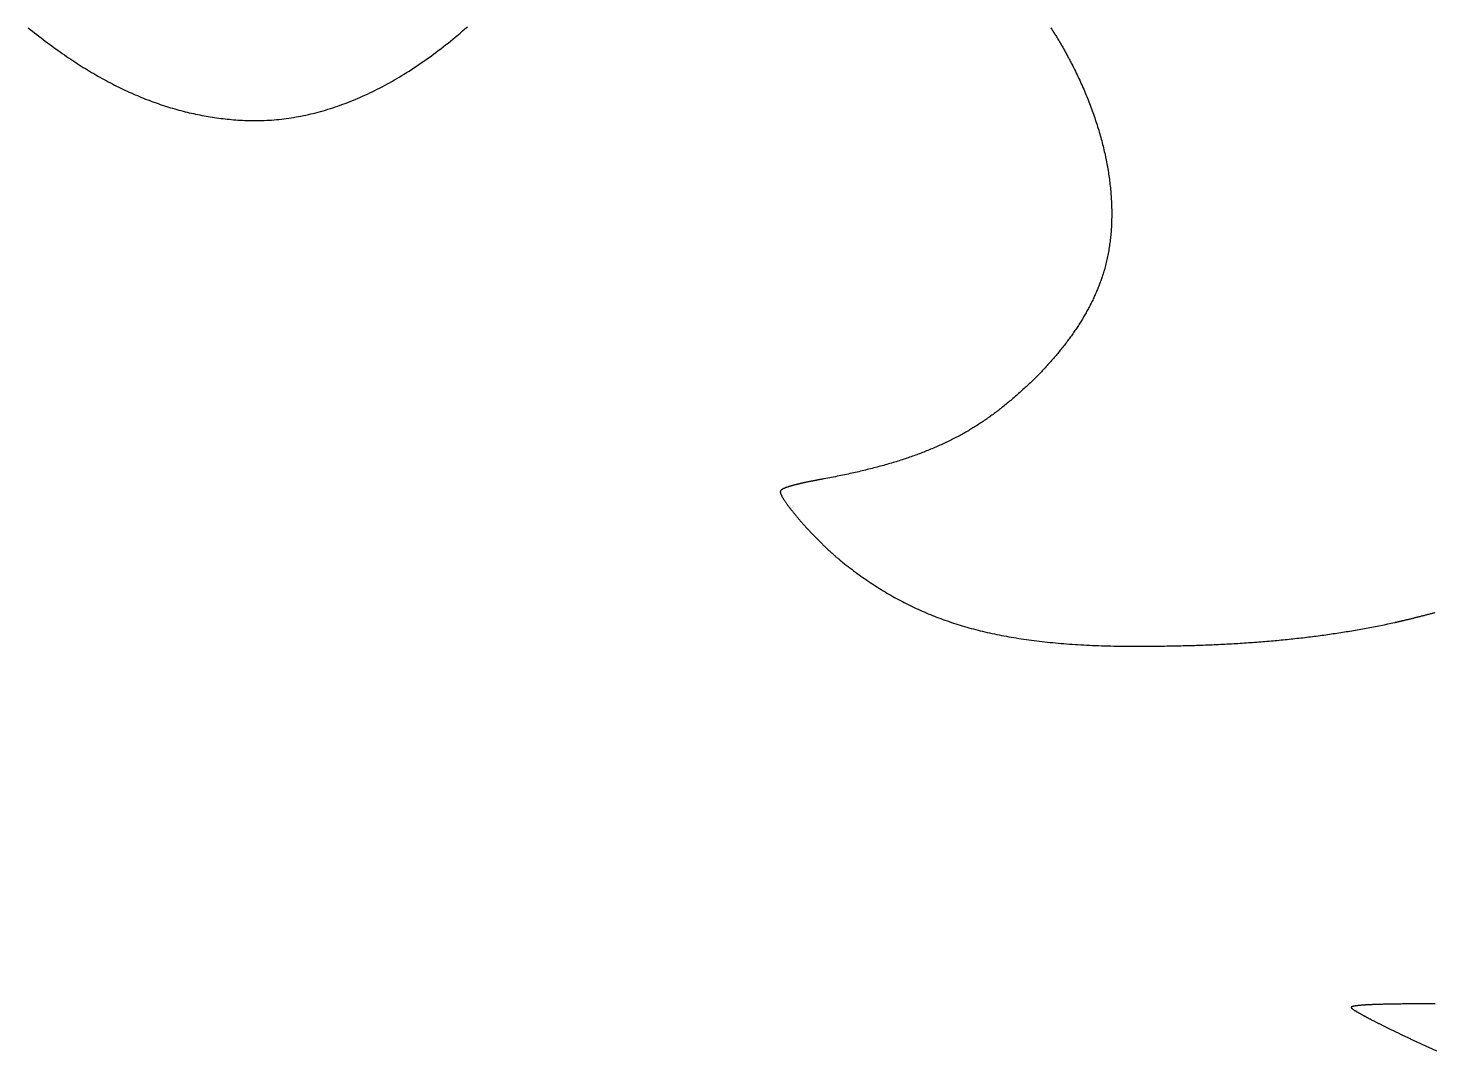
# Model space of a CAD drawing. Extents: x 0 to 527, y 0 to 420.
# Drawn here: x 60.17 to 71.13, y 76.49 to 84.45 of the extents above; entities that cross this region are included whole.
import ezdxf

# ---------------------------------------------------------------- set-up
doc = ezdxf.new("R2010")
doc.units = 0
doc.layers.get('0').update_dxf_attribs({"linetype": 'CONTINUOUS'})
doc.layers.add('LAYER_1', color=7, linetype='CONTINUOUS')

# ---------------------------------------------------------------- blocks, each defined once
blk = doc.blocks.new('LOGO')
at = {"layer": 'LAYER_1', "color": 5}
for points in [[(40.998, 105.544, 0), (41.201, 105.532, 0), (41.4043, 105.522, 0), (41.6077, 105.515, 0), (41.8112, 105.509, 0), (42.0148, 105.506, 0), (42.2186, 105.505, 0), (42.4226, 105.506, 0), (42.6267, 105.509, 0), (42.8309, 105.515, 0), (43.0352, 105.522, 0), (43.2396, 105.532, 0), (43.4442, 105.543, 0), (43.6489, 105.557, 0), (43.8537, 105.573, 0), (44.0585, 105.591, 0), (44.2635, 105.612, 0), (44.4686, 105.634, 0), (44.6738, 105.659, 0), (44.8791, 105.685, 0), (45.0845, 105.714, 0), (45.2899, 105.745, 0), (45.4955, 105.778, 0), (45.7011, 105.813, 0), (45.9068, 105.85, 0), (46.1126, 105.889, 0), (46.3184, 105.931, 0), (46.5243, 105.974, 0), (46.7303, 106.02, 0), (46.9363, 106.067, 0), (47.1424, 106.117, 0), (47.3485, 106.169, 0), (47.5546, 106.223, 0), (47.7608, 106.279, 0), (47.9671, 106.337, 0), (48.1734, 106.397, 0), (48.3797, 106.46, 0), (48.586, 106.524, 0), (48.7924, 106.59, 0), (48.9988, 106.659, 0), (49.2052, 106.73, 0), (49.4117, 106.802, 0), (49.6181, 106.877, 0), (49.8245, 106.954, 0), (50.031, 107.033, 0), (50.2374, 107.114, 0), (50.4439, 107.197, 0), (50.6503, 107.282, 0), (50.8567, 107.369, 0), (51.0632, 107.458, 0), (51.2696, 107.549, 0), (51.4759, 107.643, 0), (51.6823, 107.738, 0), (51.8886, 107.835, 0), (52.0949, 107.935, 0), (52.3012, 108.036, 0), (52.5074, 108.14, 0), (52.7136, 108.245, 0), (52.9197, 108.353, 0), (53.1258, 108.463, 0), (53.3318, 108.574, 0), (53.5378, 108.688, 0), (53.7437, 108.804, 0), (53.9496, 108.921, 0), (54.1553, 109.041, 0), (54.3611, 109.163, 0), (54.5667, 109.287, 0), (54.7723, 109.413, 0), (54.9777, 109.54, 0), (55.1831, 109.67, 0), (55.3885, 109.802, 0), (55.5937, 109.936, 0), (55.7988, 110.072, 0), (56.0038, 110.21, 0), (56.2087, 110.35, 0), (56.4136, 110.492, 0), (56.6183, 110.636, 0), (56.8229, 110.782, 0), (57.0273, 110.93, 0), (57.2317, 111.08, 0), (57.4359, 111.231, 0), (57.64, 111.385, 0), (57.844, 111.541, 0), (58.0478, 111.699, 0), (58.2515, 111.859, 0), (58.4551, 112.021, 0), (58.6585, 112.185, 0), (58.8618, 112.35, 0), (59.0649, 112.518, 0), (59.2679, 112.688, 0), (59.4707, 112.86, 0), (59.6733, 113.033, 0), (59.8758, 113.209, 0), (60.0781, 113.387, 0)], [(109.058, 113.293, 0), (109.104, 113.221, 0), (109.151, 113.149, 0), (109.197, 113.077, 0), (109.243, 113.005, 0), (109.289, 112.932, 0), (109.335, 112.86, 0), (109.381, 112.787, 0), (109.426, 112.714, 0), (109.471, 112.641, 0), (109.516, 112.567, 0), (109.561, 112.494, 0), (109.606, 112.42, 0), (109.651, 112.346, 0), (109.695, 112.272, 0), (109.74, 112.197, 0), (109.784, 112.123, 0), (109.828, 112.048, 0), (109.872, 111.973, 0), (109.916, 111.897, 0), (109.96, 111.822, 0), (110.003, 111.746, 0), (110.047, 111.67, 0), (110.09, 111.593, 0), (110.133, 111.517, 0), (110.176, 111.44, 0), (110.219, 111.363, 0), (110.262, 111.286, 0), (110.305, 111.208, 0), (110.348, 111.13, 0), (110.391, 111.052, 0), (110.433, 110.973, 0), (110.476, 110.894, 0), (110.518, 110.815, 0), (110.56, 110.736, 0), (110.603, 110.656, 0), (110.645, 110.576, 0), (110.687, 110.496, 0), (110.729, 110.415, 0), (110.771, 110.334, 0), (110.813, 110.253, 0)], [(23.2134, 113.305, 0), (23.3941, 113.159, 0), (23.5745, 113.014, 0), (23.7546, 112.871, 0), (23.9345, 112.73, 0), (24.1142, 112.589, 0), (24.2936, 112.451, 0), (24.4728, 112.314, 0), (24.6518, 112.178, 0), (24.8305, 112.043, 0), (25.0091, 111.911, 0), (25.1874, 111.779, 0), (25.3655, 111.649, 0), (25.5434, 111.521, 0), (25.7212, 111.393, 0), (25.8987, 111.268, 0), (26.0761, 111.144, 0), (26.2532, 111.021, 0), (26.4302, 110.899, 0), (26.6071, 110.779, 0), (26.7837, 110.661, 0), (26.9603, 110.544, 0), (27.1366, 110.428, 0), (27.3128, 110.314, 0), (27.4889, 110.201, 0), (27.6648, 110.089, 0), (27.8406, 109.979, 0), (28.0162, 109.871, 0), (28.1917, 109.764, 0), (28.3671, 109.658, 0), (28.5424, 109.553, 0), (28.7176, 109.45, 0), (28.8927, 109.349, 0), (29.0676, 109.248, 0), (29.2425, 109.149, 0), (29.4173, 109.052, 0), (29.592, 108.956, 0), (29.7666, 108.861, 0), (29.9411, 108.768, 0), (30.1156, 108.676, 0), (30.29, 108.585, 0), (30.4643, 108.496, 0), (30.6386, 108.408, 0), (30.8128, 108.321, 0), (30.987, 108.236, 0), (31.1611, 108.152, 0), (31.3352, 108.07, 0), (31.5093, 107.989, 0), (31.6834, 107.909, 0), (31.8574, 107.831, 0), (32.0314, 107.754, 0), (32.2054, 107.678, 0), (32.3793, 107.604, 0), (32.5533, 107.53, 0), (32.7273, 107.459, 0), (32.9013, 107.388, 0), (33.0753, 107.319, 0), (33.2493, 107.252, 0), (33.4234, 107.185, 0), (33.5974, 107.12, 0), (33.7715, 107.056, 0), (33.9457, 106.994, 0), (34.1199, 106.933, 0), (34.2941, 106.873, 0), (34.4684, 106.814, 0), (34.6427, 106.757, 0), (34.8171, 106.701, 0), (34.9915, 106.647, 0), (35.1661, 106.593, 0), (35.3407, 106.541, 0), (35.5154, 106.491, 0), (35.6902, 106.441, 0), (35.865, 106.393, 0), (36.04, 106.346, 0), (36.2151, 106.3, 0), (36.3902, 106.256, 0), (36.5655, 106.213, 0), (36.7409, 106.171, 0), (36.9164, 106.131, 0), (37.0921, 106.092, 0), (37.2678, 106.054, 0), (37.4438, 106.017, 0), (37.6198, 105.981, 0), (37.796, 105.947, 0), (37.9723, 105.914, 0), (38.1488, 105.883, 0), (38.3255, 105.852, 0), (38.5023, 105.823, 0), (38.6793, 105.795, 0), (38.8565, 105.768, 0), (39.0338, 105.743, 0), (39.2114, 105.719, 0), (39.3891, 105.696, 0), (39.567, 105.674, 0), (39.7451, 105.653, 0), (39.9235, 105.634, 0), (40.102, 105.616, 0), (40.2807, 105.599, 0), (40.4597, 105.583, 0), (40.6389, 105.569, 0), (40.8183, 105.556, 0), (40.998, 105.544, 0)], [(110.813, 110.253, 0), (110.89, 110.103, 0), (110.966, 109.953, 0), (111.041, 109.802, 0), (111.115, 109.652, 0), (111.188, 109.501, 0), (111.261, 109.351, 0), (111.332, 109.2, 0), (111.403, 109.05, 0), (111.473, 108.899, 0), (111.542, 108.748, 0), (111.61, 108.598, 0), (111.677, 108.447, 0), (111.744, 108.297, 0), (111.809, 108.146, 0), (111.874, 107.995, 0), (111.937, 107.845, 0), (112, 107.694, 0), (112.062, 107.544, 0), (112.123, 107.393, 0), (112.183, 107.243, 0), (112.242, 107.092, 0), (112.301, 106.942, 0), (112.358, 106.792, 0), (112.415, 106.641, 0), (112.471, 106.491, 0), (112.526, 106.341, 0), (112.58, 106.191, 0), (112.633, 106.041, 0), (112.685, 105.891, 0), (112.736, 105.741, 0), (112.786, 105.591, 0), (112.836, 105.442, 0), (112.884, 105.292, 0), (112.932, 105.143, 0), (112.979, 104.993, 0), (113.025, 104.844, 0), (113.07, 104.695, 0), (113.114, 104.546, 0), (113.157, 104.397, 0), (113.2, 104.249, 0), (113.241, 104.1, 0), (113.281, 103.952, 0), (113.321, 103.803, 0), (113.36, 103.655, 0), (113.398, 103.507, 0), (113.435, 103.36, 0), (113.471, 103.212, 0), (113.506, 103.065, 0), (113.54, 102.917, 0), (113.573, 102.77, 0), (113.606, 102.623, 0), (113.637, 102.477, 0), (113.668, 102.33, 0), (113.697, 102.184, 0), (113.726, 102.038, 0), (113.754, 101.892, 0), (113.781, 101.746, 0), (113.807, 101.601, 0), (113.832, 101.456, 0), (113.856, 101.311, 0), (113.879, 101.166, 0), (113.902, 101.022, 0), (113.923, 100.878, 0), (113.944, 100.734, 0), (113.963, 100.59, 0), (113.982, 100.447, 0), (114, 100.304, 0), (114.017, 100.161, 0), (114.033, 100.018, 0), (114.048, 99.8758, 0), (114.062, 99.7338, 0), (114.075, 99.5921, 0), (114.087, 99.4507, 0), (114.099, 99.3097, 0), (114.109, 99.1689, 0), (114.119, 99.0284, 0), (114.127, 98.8883, 0), (114.135, 98.7485, 0), (114.141, 98.609, 0), (114.147, 98.4699, 0), (114.152, 98.3311, 0), (114.156, 98.1926, 0), (114.159, 98.0545, 0), (114.161, 97.9168, 0), (114.162, 97.7794, 0), (114.163, 97.6424, 0), (114.162, 97.5057, 0), (114.16, 97.3695, 0), (114.158, 97.2336, 0), (114.154, 97.0981, 0), (114.15, 96.963, 0), (114.144, 96.8283, 0), (114.138, 96.694, 0), (114.131, 96.5601, 0), (114.123, 96.4266, 0), (114.113, 96.2935, 0), (114.103, 96.1609, 0), (114.092, 96.0286, 0), (114.08, 95.8968, 0), (114.068, 95.7655, 0), (114.054, 95.6346, 0), (114.039, 95.5041, 0), (114.023, 95.3741, 0), (114.007, 95.2446, 0), (113.989, 95.1155, 0), (113.97, 94.9869, 0), (113.951, 94.8587, 0), (113.93, 94.731, 0), (113.909, 94.6038, 0), (113.887, 94.4771, 0), (113.863, 94.3509, 0), (113.839, 94.2252, 0), (113.814, 94.1, 0), (113.788, 93.9753, 0), (113.761, 93.8511, 0), (113.733, 93.7274, 0), (113.704, 93.6043, 0), (113.674, 93.4817, 0), (113.643, 93.3596, 0), (113.611, 93.238, 0), (113.578, 93.117, 0), (113.545, 92.9966, 0), (113.51, 92.8767, 0), (113.474, 92.7573, 0), (113.438, 92.6385, 0), (113.4, 92.5203, 0), (113.362, 92.4026, 0)], [(113.362, 92.4026, 0), (113.332, 92.3138, 0), (113.301, 92.225, 0), (113.27, 92.1361, 0), (113.238, 92.0472, 0), (113.206, 91.9584, 0), (113.173, 91.8695, 0), (113.14, 91.7806, 0), (113.106, 91.6918, 0), (113.071, 91.6029, 0), (113.036, 91.514, 0), (113, 91.4251, 0), (112.963, 91.3363, 0), (112.926, 91.2474, 0), (112.888, 91.1585, 0), (112.85, 91.0697, 0), (112.811, 90.9808, 0), (112.771, 90.892, 0), (112.731, 90.8032, 0), (112.691, 90.7144, 0), (112.649, 90.6256, 0), (112.607, 90.5368, 0), (112.565, 90.448, 0), (112.522, 90.3593, 0), (112.478, 90.2705, 0), (112.434, 90.1818, 0), (112.389, 90.0931, 0), (112.343, 90.0045, 0), (112.297, 89.9158, 0), (112.251, 89.8272, 0), (112.204, 89.7386, 0), (112.156, 89.65, 0), (112.107, 89.5615, 0), (112.058, 89.473, 0), (112.009, 89.3845, 0), (111.959, 89.2961, 0), (111.908, 89.2076, 0), (111.857, 89.1193, 0), (111.805, 89.0309, 0), (111.753, 88.9426, 0), (111.699, 88.8543, 0), (111.646, 88.7661, 0), (111.592, 88.6779, 0), (111.537, 88.5898, 0), (111.482, 88.5017, 0), (111.426, 88.4136, 0), (111.369, 88.3256, 0), (111.312, 88.2377, 0), (111.255, 88.1498, 0), (111.197, 88.0619, 0), (111.138, 87.9741, 0), (111.079, 87.8863, 0), (111.019, 87.7986, 0), (110.959, 87.711, 0), (110.898, 87.6234, 0), (110.836, 87.5358, 0), (110.774, 87.4484, 0), (110.711, 87.361, 0), (110.648, 87.2736, 0), (110.584, 87.1863, 0), (110.52, 87.0991, 0), (110.455, 87.0119, 0), (110.39, 86.9248, 0), (110.324, 86.8378, 0), (110.257, 86.7508, 0), (110.19, 86.6639, 0), (110.123, 86.5771, 0), (110.055, 86.4904, 0), (109.986, 86.4037, 0), (109.917, 86.3171, 0), (109.847, 86.2306, 0), (109.777, 86.1441, 0), (109.706, 86.0578, 0), (109.634, 85.9715, 0), (109.562, 85.8853, 0), (109.49, 85.7992, 0), (109.417, 85.7131, 0), (109.343, 85.6272, 0), (109.269, 85.5413, 0), (109.194, 85.4556, 0), (109.119, 85.3699, 0), (109.044, 85.2843, 0), (108.967, 85.1988, 0), (108.89, 85.1134, 0), (108.813, 85.028, 0), (108.735, 84.9428, 0), (108.657, 84.8577, 0), (108.578, 84.7727, 0), (108.499, 84.6877, 0), (108.419, 84.6029, 0), (108.338, 84.5182, 0), (108.257, 84.4336, 0), (108.176, 84.3491, 0), (108.094, 84.2647, 0), (108.011, 84.1803, 0), (107.928, 84.0962, 0), (107.844, 84.0121, 0), (107.76, 83.9281, 0), (107.676, 83.8442, 0), (107.59, 83.7605, 0), (107.505, 83.6768, 0), (107.419, 83.5933, 0), (107.332, 83.5099, 0), (107.245, 83.4266, 0), (107.157, 83.3435, 0), (107.069, 83.2604, 0), (106.98, 83.1775, 0), (106.891, 83.0947, 0), (106.801, 83.012, 0), (106.711, 82.9295, 0), (106.62, 82.847, 0), (106.529, 82.7648, 0), (106.437, 82.6826, 0), (106.345, 82.6006, 0), (106.252, 82.5187, 0), (106.159, 82.4369, 0), (106.065, 82.3553, 0), (105.971, 82.2738, 0), (105.876, 82.1924, 0), (105.781, 82.1112, 0), (105.685, 82.0301, 0), (105.589, 81.9491, 0), (105.492, 81.8684, 0), (105.395, 81.7877, 0), (105.297, 81.7072, 0), (105.199, 81.6268, 0), (105.1, 81.5466, 0), (105.001, 81.4665, 0)], [(105.001, 81.4665, 0), (104.913, 81.3962, 0), (104.825, 81.3264, 0), (104.736, 81.257, 0), (104.648, 81.188, 0), (104.559, 81.1194, 0), (104.47, 81.0513, 0), (104.38, 80.9837, 0), (104.29, 80.9164, 0), (104.2, 80.8496, 0), (104.11, 80.7832, 0), (104.019, 80.7173, 0), (103.928, 80.6518, 0), (103.836, 80.5867, 0), (103.745, 80.522, 0), (103.653, 80.4577, 0), (103.56, 80.3938, 0), (103.467, 80.3304, 0), (103.374, 80.2674, 0), (103.281, 80.2048, 0), (103.187, 80.1426, 0), (103.092, 80.0808, 0), (102.998, 80.0194, 0), (102.903, 79.9584, 0), (102.808, 79.8978, 0), (102.712, 79.8376, 0), (102.616, 79.7778, 0), (102.519, 79.7184, 0), (102.422, 79.6594, 0), (102.325, 79.6008, 0), (102.227, 79.5426, 0), (102.129, 79.4847, 0), (102.03, 79.4273, 0), (101.931, 79.3702, 0), (101.832, 79.3135, 0), (101.732, 79.2572, 0), (101.631, 79.2013, 0), (101.531, 79.1457, 0), (101.429, 79.0905, 0), (101.328, 79.0357, 0), (101.225, 78.9813, 0), (101.123, 78.9272, 0), (101.02, 78.8735, 0), (100.916, 78.8202, 0), (100.812, 78.7672, 0), (100.708, 78.7146, 0), (100.602, 78.6623, 0), (100.497, 78.6104, 0), (100.391, 78.5589, 0), (100.284, 78.5077, 0), (100.177, 78.4568, 0), (100.07, 78.4064, 0), (99.9617, 78.3562, 0), (99.8531, 78.3064, 0), (99.7439, 78.2569, 0), (99.6342, 78.2078, 0), (99.524, 78.159, 0), (99.4133, 78.1106, 0), (99.302, 78.0625, 0), (99.1901, 78.0147, 0), (99.0777, 77.9673, 0), (98.9647, 77.9202, 0), (98.8512, 77.8734, 0), (98.737, 77.8269, 0), (98.6223, 77.7808, 0), (98.507, 77.735, 0), (98.3912, 77.6895, 0), (98.2747, 77.6443, 0), (98.1576, 77.5995, 0), (98.04, 77.5549, 0), (97.9217, 77.5107, 0), (97.8028, 77.4668, 0), (97.6833, 77.4232, 0), (97.5632, 77.3798, 0), (97.4424, 77.3368, 0), (97.321, 77.2941, 0), (97.199, 77.2517, 0), (97.0763, 77.2096, 0), (96.953, 77.1678, 0), (96.8291, 77.1263, 0), (96.7044, 77.0851, 0), (96.5791, 77.0442, 0), (96.4532, 77.0036, 0), (96.3266, 76.9632, 0), (96.1993, 76.9231, 0), (96.0713, 76.8834, 0), (95.9426, 76.8439, 0), (95.8133, 76.8046, 0), (95.6832, 76.7657, 0), (95.5525, 76.727, 0), (95.421, 76.6886, 0), (95.2888, 76.6505, 0), (95.156, 76.6127, 0), (95.0224, 76.5751, 0), (94.888, 76.5378, 0), (94.753, 76.5007, 0), (94.6172, 76.4639, 0), (94.4806, 76.4274, 0), (94.3434, 76.3911, 0), (94.2053, 76.3551, 0), (94.0666, 76.3193, 0), (93.927, 76.2838, 0), (93.7867, 76.2486, 0), (93.6456, 76.2136, 0), (93.5038, 76.1788, 0), (93.3612, 76.1443, 0), (93.2178, 76.11, 0), (93.0736, 76.076, 0), (92.9286, 76.0422, 0), (92.7828, 76.0086, 0), (92.6362, 75.9753, 0), (92.4888, 75.9422, 0), (92.3406, 75.9093, 0), (92.1915, 75.8767, 0), (92.0417, 75.8443, 0), (91.891, 75.8121, 0), (91.7395, 75.7802, 0), (91.5871, 75.7484, 0), (91.4339, 75.7169, 0), (91.2799, 75.6856, 0), (91.125, 75.6545, 0), (90.9692, 75.6237, 0), (90.8126, 75.593, 0), (90.6551, 75.5626, 0), (90.4968, 75.5323, 0), (90.3376, 75.5023, 0), (90.1774, 75.4725, 0), (90.0164, 75.4429, 0)], [(90.0164, 75.4429, 0), (89.9576, 75.4321, 0), (89.8992, 75.4213, 0), (89.8413, 75.4106, 0), (89.784, 75.4, 0), (89.7272, 75.3894, 0), (89.6709, 75.3789, 0), (89.6151, 75.3684, 0), (89.5598, 75.358, 0), (89.505, 75.3476, 0), (89.4507, 75.3372, 0), (89.397, 75.327, 0), (89.3437, 75.3167, 0), (89.291, 75.3065, 0), (89.2387, 75.2964, 0), (89.187, 75.2863, 0), (89.1358, 75.2762, 0), (89.0851, 75.2662, 0), (89.0348, 75.2563, 0), (88.9851, 75.2464, 0), (88.9359, 75.2365, 0), (88.8872, 75.2267, 0), (88.8389, 75.2169, 0), (88.7912, 75.2072, 0), (88.744, 75.1975, 0), (88.6972, 75.1879, 0), (88.651, 75.1783, 0), (88.6052, 75.1688, 0), (88.56, 75.1593, 0), (88.5152, 75.1498, 0), (88.4709, 75.1404, 0), (88.4271, 75.131, 0), (88.3838, 75.1217, 0), (88.341, 75.1124, 0), (88.2986, 75.1032, 0), (88.2568, 75.094, 0), (88.2154, 75.0848, 0), (88.1745, 75.0757, 0), (88.1341, 75.0666, 0), (88.0942, 75.0576, 0), (88.0548, 75.0486, 0), (88.0158, 75.0396, 0), (87.9773, 75.0307, 0), (87.9393, 75.0218, 0), (87.9018, 75.013, 0), (87.8647, 75.0042, 0), (87.8282, 74.9954, 0), (87.792, 74.9867, 0), (87.7564, 74.978, 0), (87.7212, 74.9693, 0), (87.6865, 74.9607, 0), (87.6523, 74.9522, 0), (87.6186, 74.9436, 0), (87.5853, 74.9351, 0), (87.5524, 74.9266, 0), (87.5201, 74.9182, 0), (87.4882, 74.9098, 0), (87.4567, 74.9014, 0), (87.4258, 74.8931, 0), (87.3953, 74.8848, 0), (87.3652, 74.8766, 0), (87.3356, 74.8683, 0), (87.3065, 74.8601, 0), (87.2778, 74.852, 0), (87.2496, 74.8439, 0), (87.2218, 74.8358, 0), (87.1945, 74.8277, 0), (87.1676, 74.8197, 0), (87.1412, 74.8117, 0), (87.1153, 74.8037, 0), (87.0898, 74.7958, 0), (87.0647, 74.7878, 0), (87.0401, 74.78, 0), (87.0159, 74.7721, 0), (86.9922, 74.7643, 0), (86.9689, 74.7565, 0), (86.9461, 74.7488, 0), (86.9237, 74.741, 0), (86.9018, 74.7333, 0), (86.8803, 74.7257, 0), (86.8592, 74.718, 0), (86.8386, 74.7104, 0), (86.8184, 74.7028, 0), (86.7987, 74.6952, 0), (86.7794, 74.6877, 0), (86.7605, 74.6802, 0), (86.742, 74.6727, 0), (86.724, 74.6653, 0), (86.7065, 74.6578, 0), (86.6893, 74.6504, 0), (86.6726, 74.643, 0), (86.6563, 74.6357, 0), (86.6405, 74.6283, 0), (86.625, 74.621, 0), (86.61, 74.6137, 0), (86.5954, 74.6065, 0), (86.5813, 74.5992, 0), (86.5676, 74.592, 0), (86.5542, 74.5848, 0), (86.5414, 74.5777, 0), (86.5289, 74.5705, 0), (86.5168, 74.5634, 0), (86.5052, 74.5563, 0), (86.494, 74.5492, 0), (86.4832, 74.5421, 0), (86.4728, 74.5351, 0), (86.4629, 74.528, 0), (86.4533, 74.521, 0), (86.4442, 74.514, 0), (86.4354, 74.5071, 0), (86.4271, 74.5001, 0), (86.4192, 74.4932, 0), (86.4117, 74.4863, 0), (86.4046, 74.4794, 0), (86.3979, 74.4725, 0), (86.3917, 74.4656, 0), (86.3858, 74.4588, 0), (86.3803, 74.452, 0), (86.3752, 74.4451, 0), (86.3706, 74.4384, 0), (86.3663, 74.4316, 0), (86.3624, 74.4248, 0), (86.359, 74.4181, 0), (86.3559, 74.4113, 0), (86.3532, 74.4046, 0), (86.3509, 74.3979, 0), (86.349, 74.3912, 0), (86.3476, 74.3845, 0)], [(86.3476, 74.3845, 0), (86.3455, 74.3702, 0), (86.3446, 74.3549, 0), (86.3448, 74.3385, 0), (86.3462, 74.321, 0), (86.3488, 74.3025, 0), (86.3524, 74.2829, 0), (86.3572, 74.2624, 0), (86.363, 74.2409, 0), (86.37, 74.2183, 0), (86.378, 74.1949, 0), (86.3871, 74.1704, 0), (86.3973, 74.145, 0), (86.4084, 74.1187, 0), (86.4206, 74.0915, 0), (86.4339, 74.0634, 0), (86.4481, 74.0344, 0), (86.4633, 74.0045, 0), (86.4795, 73.9738, 0), (86.4966, 73.9422, 0), (86.5147, 73.9098, 0), (86.5338, 73.8766, 0), (86.5538, 73.8426, 0), (86.5747, 73.8078, 0), (86.5965, 73.7722, 0), (86.6192, 73.7359, 0), (86.6428, 73.6988, 0), (86.6672, 73.661, 0), (86.6925, 73.6225, 0), (86.7187, 73.5832, 0), (86.7456, 73.5433, 0), (86.7734, 73.5027, 0), (86.8021, 73.4615, 0), (86.8315, 73.4195, 0), (86.8617, 73.377, 0), (86.8926, 73.3338, 0), (86.9243, 73.2901, 0), (86.9568, 73.2457, 0), (86.99, 73.2007, 0), (87.024, 73.1552, 0), (87.0586, 73.1092, 0), (87.094, 73.0626, 0), (87.13, 73.0154, 0), (87.1667, 72.9678, 0), (87.2041, 72.9197, 0), (87.2421, 72.871, 0), (87.2808, 72.822, 0), (87.3201, 72.7724, 0), (87.36, 72.7224, 0), (87.4005, 72.672, 0), (87.4416, 72.6212, 0), (87.4833, 72.57, 0), (87.5255, 72.5184, 0), (87.5684, 72.4664, 0), (87.6117, 72.4141, 0), (87.6556, 72.3614, 0), (87.7, 72.3084, 0), (87.7449, 72.2551, 0), (87.7903, 72.2015, 0), (87.8362, 72.1475, 0), (87.8825, 72.0934, 0), (87.9294, 72.0389, 0), (87.9766, 71.9842, 0), (88.0243, 71.9293, 0), (88.0724, 71.8741, 0), (88.121, 71.8188, 0), (88.1699, 71.7632, 0), (88.2192, 71.7075, 0), (88.2689, 71.6516, 0), (88.3189, 71.5956, 0), (88.3693, 71.5394, 0), (88.4201, 71.4831, 0), (88.4711, 71.4267, 0), (88.5225, 71.3703, 0), (88.5742, 71.3137, 0), (88.6261, 71.257, 0), (88.6784, 71.2003, 0), (88.7309, 71.1436, 0), (88.7836, 71.0868, 0), (88.8366, 71.0301, 0), (88.8899, 70.9733, 0), (88.9433, 70.9166, 0), (88.997, 70.8598, 0), (89.0508, 70.8032, 0), (89.1049, 70.7466, 0), (89.159, 70.69, 0), (89.2134, 70.6335, 0), (89.2679, 70.5772, 0), (89.3225, 70.5209, 0), (89.3773, 70.4648, 0), (89.4321, 70.4088, 0), (89.4871, 70.353, 0), (89.5421, 70.2974, 0), (89.5972, 70.2419, 0), (89.6524, 70.1866, 0), (89.7076, 70.1316, 0), (89.7629, 70.0767, 0), (89.8182, 70.0221, 0), (89.8734, 69.9678, 0), (89.9287, 69.9137, 0), (89.984, 69.8599, 0), (90.0393, 69.8064, 0), (90.0945, 69.7532, 0), (90.1496, 69.7003, 0), (90.2047, 69.6478, 0), (90.2598, 69.5956, 0), (90.3147, 69.5437, 0), (90.3696, 69.4923, 0), (90.4243, 69.4412, 0), (90.4789, 69.3906, 0), (90.5334, 69.3403, 0), (90.5877, 69.2905, 0), (90.6419, 69.2411, 0), (90.6959, 69.1922, 0), (90.7498, 69.1438, 0), (90.8034, 69.0959, 0), (90.8568, 69.0484, 0), (90.9101, 69.0015, 0), (90.963, 68.9551, 0), (91.0158, 68.9093, 0), (91.0683, 68.864, 0), (91.1205, 68.8193, 0), (91.1724, 68.7751, 0), (91.2241, 68.7316, 0), (91.2754, 68.6887, 0), (91.3265, 68.6464, 0), (91.3772, 68.6047, 0), (91.4276, 68.5637, 0)], [(91.4276, 68.5637, 0), (91.5793, 68.4414, 0), (91.7313, 68.3202, 0), (91.8834, 68.2003, 0), (92.0357, 68.0816, 0), (92.1882, 67.9641, 0), (92.3409, 67.8477, 0), (92.4938, 67.7325, 0), (92.647, 67.6185, 0), (92.8004, 67.5057, 0), (92.954, 67.394, 0), (93.108, 67.2836, 0), (93.2622, 67.1742, 0), (93.4168, 67.0661, 0), (93.5716, 66.9591, 0), (93.7268, 66.8532, 0), (93.8823, 66.7485, 0), (94.0381, 66.6449, 0), (94.1943, 66.5425, 0), (94.3509, 66.4412, 0), (94.5079, 66.3411, 0), (94.6653, 66.242, 0), (94.8231, 66.1441, 0), (94.9813, 66.0474, 0), (95.14, 65.9517, 0), (95.2991, 65.8572, 0), (95.4587, 65.7637, 0), (95.6187, 65.6714, 0), (95.7793, 65.5802, 0), (95.9403, 65.4901, 0), (96.1019, 65.401, 0), (96.264, 65.3131, 0), (96.4266, 65.2263, 0), (96.5898, 65.1405, 0), (96.7535, 65.0558, 0), (96.9178, 64.9722, 0), (97.0827, 64.8897, 0), (97.2483, 64.8083, 0), (97.4144, 64.7279, 0), (97.5812, 64.6485, 0), (97.7486, 64.5703, 0), (97.9166, 64.4931, 0), (98.0854, 64.4169, 0), (98.2548, 64.3418, 0), (98.4249, 64.2677, 0), (98.5957, 64.1947, 0), (98.7672, 64.1227, 0), (98.9395, 64.0517, 0), (99.1125, 63.9818, 0), (99.2862, 63.9129, 0), (99.4607, 63.845, 0), (99.636, 63.7782, 0), (99.8121, 63.7123, 0), (99.989, 63.6475, 0), (100.167, 63.5836, 0), (100.345, 63.5208, 0), (100.525, 63.459, 0), (100.705, 63.3982, 0), (100.886, 63.3383, 0), (101.068, 63.2795, 0), (101.251, 63.2216, 0), (101.435, 63.1647, 0), (101.62, 63.1088, 0), (101.805, 63.0539, 0), (101.992, 62.9999, 0), (102.179, 62.9469, 0), (102.368, 62.8949, 0), (102.557, 62.8438, 0), (102.748, 62.7937, 0), (102.94, 62.7445, 0), (103.132, 62.6963, 0), (103.326, 62.649, 0), (103.52, 62.6027, 0), (103.716, 62.5573, 0), (103.913, 62.5128, 0), (104.111, 62.4693, 0), (104.31, 62.4267, 0), (104.51, 62.385, 0), (104.711, 62.3442, 0), (104.913, 62.3043, 0), (105.117, 62.2654, 0), (105.321, 62.2273, 0), (105.527, 62.1902, 0), (105.734, 62.154, 0), (105.942, 62.1186, 0), (106.152, 62.0842, 0), (106.362, 62.0506, 0), (106.574, 62.0179, 0), (106.787, 61.9861, 0), (107.002, 61.9552, 0), (107.217, 61.9251, 0), (107.434, 61.896, 0), (107.653, 61.8677, 0), (107.872, 61.8402, 0), (108.093, 61.8136, 0), (108.315, 61.7879, 0), (108.539, 61.763, 0), (108.764, 61.739, 0), (108.99, 61.7158, 0), (109.218, 61.6934, 0), (109.447, 61.6719, 0), (109.678, 61.6512, 0), (109.91, 61.6314, 0), (110.143, 61.6123, 0), (110.378, 61.5941, 0), (110.614, 61.5767, 0), (110.852, 61.5601, 0), (111.091, 61.5444, 0), (111.332, 61.5294, 0), (111.575, 61.5153, 0), (111.818, 61.5019, 0), (112.064, 61.4893, 0), (112.311, 61.4776, 0), (112.559, 61.4666, 0), (112.809, 61.4564, 0), (113.061, 61.447, 0), (113.314, 61.4383, 0), (113.569, 61.4305, 0), (113.826, 61.4234, 0), (114.084, 61.417, 0), (114.344, 61.4114, 0), (114.605, 61.4066, 0), (114.869, 61.4026, 0), (115.133, 61.3993, 0), (115.4, 61.3967, 0), (115.668, 61.3949, 0), (115.938, 61.3938, 0), (116.21, 61.3935, 0)], [(137.915, 63.3867, 0), (137.947, 63.3937, 0), (137.98, 63.401, 0), (138.013, 63.4085, 0), (138.048, 63.4163, 0), (138.084, 63.4244, 0), (138.121, 63.4327, 0), (138.158, 63.4413, 0), (138.197, 63.4502, 0), (138.236, 63.4592, 0), (138.276, 63.4686, 0), (138.317, 63.4782, 0), (138.359, 63.488, 0), (138.402, 63.4981, 0), (138.446, 63.5084, 0), (138.49, 63.5189, 0), (138.536, 63.5297, 0), (138.582, 63.5407, 0), (138.629, 63.5519, 0), (138.677, 63.5634, 0), (138.726, 63.5751, 0), (138.775, 63.587, 0), (138.825, 63.5992, 0), (138.877, 63.6115, 0), (138.928, 63.6241, 0), (138.981, 63.6369, 0), (139.034, 63.6499, 0), (139.088, 63.6631, 0), (139.143, 63.6765, 0), (139.198, 63.6901, 0), (139.255, 63.7039, 0), (139.312, 63.718, 0), (139.369, 63.7322, 0), (139.427, 63.7466, 0), (139.486, 63.7612, 0), (139.546, 63.776, 0), (139.606, 63.791, 0), (139.667, 63.8062, 0), (139.729, 63.8215, 0), (139.791, 63.8371, 0), (139.854, 63.8528, 0), (139.917, 63.8687, 0), (139.981, 63.8847, 0), (140.046, 63.901, 0), (140.111, 63.9174, 0), (140.177, 63.934, 0), (140.243, 63.9507, 0), (140.31, 63.9676, 0), (140.378, 63.9847, 0), (140.446, 64.0019, 0), (140.514, 64.0193, 0), (140.583, 64.0369, 0), (140.653, 64.0545, 0), (140.723, 64.0724, 0), (140.794, 64.0904, 0), (140.865, 64.1085, 0), (140.936, 64.1268, 0), (141.008, 64.1452, 0), (141.081, 64.1637, 0), (141.154, 64.1824, 0), (141.227, 64.2012, 0), (141.301, 64.2202, 0)], [(116.21, 61.3935, 0), (116.413, 61.3936, 0), (116.616, 61.394, 0), (116.817, 61.3946, 0), (117.019, 61.3954, 0), (117.219, 61.3965, 0), (117.419, 61.3978, 0), (117.618, 61.3994, 0), (117.817, 61.4012, 0), (118.015, 61.4032, 0), (118.212, 61.4054, 0), (118.409, 61.4079, 0), (118.605, 61.4107, 0), (118.801, 61.4136, 0), (118.995, 61.4168, 0), (119.19, 61.4203, 0), (119.384, 61.424, 0), (119.577, 61.4279, 0), (119.769, 61.432, 0), (119.961, 61.4364, 0), (120.153, 61.4411, 0), (120.343, 61.446, 0), (120.534, 61.4511, 0), (120.723, 61.4564, 0), (120.912, 61.462, 0), (121.101, 61.4679, 0), (121.289, 61.474, 0), (121.476, 61.4803, 0), (121.663, 61.4869, 0), (121.849, 61.4937, 0), (122.035, 61.5007, 0), (122.22, 61.508, 0), (122.405, 61.5156, 0), (122.589, 61.5233, 0), (122.772, 61.5314, 0), (122.955, 61.5396, 0), (123.138, 61.5482, 0), (123.32, 61.5569, 0), (123.501, 61.5659, 0), (123.682, 61.5752, 0), (123.862, 61.5847, 0), (124.042, 61.5944, 0), (124.221, 61.6044, 0), (124.4, 61.6147, 0), (124.579, 61.6251, 0), (124.756, 61.6359, 0), (124.934, 61.6469, 0), (125.11, 61.6581, 0), (125.287, 61.6696, 0), (125.463, 61.6813, 0), (125.638, 61.6933, 0), (125.813, 61.7055, 0), (125.987, 61.7179, 0), (126.161, 61.7307, 0), (126.334, 61.7436, 0), (126.507, 61.7569, 0), (126.68, 61.7703, 0), (126.852, 61.7841, 0), (127.023, 61.798, 0), (127.194, 61.8123, 0), (127.365, 61.8267, 0), (127.535, 61.8415, 0), (127.704, 61.8565, 0), (127.874, 61.8717, 0), (128.042, 61.8872, 0), (128.211, 61.9029, 0), (128.379, 61.9189, 0), (128.546, 61.9352, 0), (128.713, 61.9517, 0), (128.88, 61.9684, 0), (129.046, 61.9855, 0), (129.212, 62.0027, 0), (129.377, 62.0202, 0), (129.542, 62.038, 0), (129.706, 62.0561, 0), (129.87, 62.0744, 0), (130.034, 62.0929, 0), (130.197, 62.1117, 0), (130.36, 62.1308, 0), (130.523, 62.1501, 0), (130.685, 62.1697, 0), (130.847, 62.1895, 0), (131.008, 62.2096, 0), (131.169, 62.23, 0), (131.329, 62.2506, 0), (131.489, 62.2715, 0), (131.649, 62.2926, 0), (131.809, 62.314, 0), (131.968, 62.3357, 0), (132.126, 62.3576, 0), (132.285, 62.3798, 0), (132.443, 62.4022, 0), (132.6, 62.4249, 0), (132.757, 62.4479, 0), (132.914, 62.4711, 0), (133.071, 62.4946, 0), (133.227, 62.5183, 0), (133.383, 62.5423, 0), (133.538, 62.5666, 0), (133.693, 62.5912, 0), (133.848, 62.616, 0), (134.003, 62.641, 0), (134.157, 62.6664, 0), (134.311, 62.692, 0), (134.464, 62.7178, 0), (134.618, 62.744, 0), (134.77, 62.7704, 0), (134.923, 62.797, 0), (135.075, 62.824, 0), (135.227, 62.8512, 0), (135.379, 62.8786, 0), (135.53, 62.9064, 0), (135.682, 62.9344, 0), (135.832, 62.9626, 0), (135.983, 62.9912, 0), (136.133, 63.02, 0), (136.283, 63.049, 0), (136.433, 63.0784, 0), (136.582, 63.108, 0), (136.731, 63.1379, 0), (136.88, 63.168, 0), (137.029, 63.1984, 0), (137.177, 63.2291, 0), (137.325, 63.2601, 0), (137.473, 63.2913, 0), (137.62, 63.3228, 0), (137.768, 63.3546, 0), (137.915, 63.3867, 0)], [(141.308, 31.3808, 0), (141.188, 31.3807, 0), (141.07, 31.3806, 0), (140.953, 31.3805, 0), (140.837, 31.3803, 0), (140.723, 31.38, 0), (140.609, 31.3798, 0), (140.496, 31.3794, 0), (140.385, 31.3791, 0), (140.275, 31.3787, 0), (140.165, 31.3783, 0), (140.057, 31.3779, 0), (139.95, 31.3774, 0), (139.844, 31.3769, 0), (139.739, 31.3763, 0), (139.635, 31.3757, 0), (139.532, 31.3751, 0), (139.431, 31.3745, 0), (139.33, 31.3738, 0), (139.231, 31.373, 0), (139.132, 31.3723, 0), (139.035, 31.3715, 0), (138.938, 31.3706, 0), (138.843, 31.3697, 0), (138.749, 31.3688, 0), (138.656, 31.3679, 0), (138.564, 31.3669, 0), (138.472, 31.3658, 0), (138.382, 31.3648, 0), (138.293, 31.3637, 0), (138.206, 31.3625, 0), (138.119, 31.3613, 0), (138.033, 31.3601, 0), (137.948, 31.3589, 0), (137.864, 31.3576, 0), (137.782, 31.3562, 0), (137.7, 31.3549, 0), (137.619, 31.3535, 0), (137.539, 31.352, 0), (137.461, 31.3505, 0), (137.383, 31.349, 0), (137.307, 31.3475, 0), (137.231, 31.3459, 0), (137.157, 31.3442, 0), (137.083, 31.3425, 0), (137.01, 31.3408, 0), (136.939, 31.3391, 0), (136.868, 31.3373, 0), (136.799, 31.3354, 0), (136.73, 31.3336, 0), (136.663, 31.3316, 0), (136.596, 31.3297, 0), (136.531, 31.3277, 0), (136.466, 31.3257, 0), (136.403, 31.3236, 0), (136.34, 31.3215, 0), (136.278, 31.3193, 0), (136.218, 31.3171, 0), (136.158, 31.3149, 0), (136.1, 31.3126, 0), (136.042, 31.3103, 0), (135.985, 31.3079, 0), (135.929, 31.3055, 0), (135.875, 31.3031, 0), (135.821, 31.3006, 0), (135.768, 31.2981, 0), (135.716, 31.2955, 0), (135.665, 31.2929, 0), (135.615, 31.2902, 0), (135.566, 31.2876, 0), (135.518, 31.2848, 0), (135.471, 31.282, 0), (135.425, 31.2792, 0), (135.379, 31.2764, 0), (135.335, 31.2735, 0), (135.292, 31.2705, 0), (135.249, 31.2675, 0), (135.208, 31.2645, 0), (135.167, 31.2614, 0), (135.127, 31.2583, 0), (135.089, 31.2552, 0), (135.051, 31.252, 0), (135.014, 31.2487, 0), (134.978, 31.2454, 0), (134.943, 31.2421, 0), (134.909, 31.2387, 0), (134.875, 31.2353, 0), (134.843, 31.2319, 0), (134.812, 31.2284, 0), (134.781, 31.2248, 0), (134.752, 31.2212, 0), (134.723, 31.2176, 0), (134.695, 31.2139, 0), (134.668, 31.2102, 0), (134.642, 31.2064, 0), (134.617, 31.2026, 0), (134.593, 31.1988, 0), (134.569, 31.1949, 0), (134.547, 31.1909, 0), (134.525, 31.1869, 0), (134.504, 31.1829, 0), (134.485, 31.1788, 0), (134.466, 31.1747, 0), (134.447, 31.1705, 0), (134.43, 31.1663, 0), (134.414, 31.162, 0), (134.398, 31.1577, 0), (134.384, 31.1534, 0), (134.37, 31.149, 0), (134.357, 31.1445, 0), (134.345, 31.14, 0), (134.334, 31.1355, 0), (134.323, 31.1309, 0), (134.314, 31.1263, 0), (134.305, 31.1216, 0), (134.297, 31.1169, 0), (134.29, 31.1121, 0), (134.284, 31.1073, 0), (134.278, 31.1024, 0), (134.274, 31.0975, 0), (134.27, 31.0925, 0), (134.267, 31.0875, 0), (134.265, 31.0825, 0), (134.264, 31.0774, 0), (134.264, 31.0722, 0)], [(134.264, 31.0722, 0), (134.264, 31.068, 0), (134.265, 31.0634, 0), (134.267, 31.0584, 0), (134.27, 31.0531, 0), (134.274, 31.0473, 0), (134.279, 31.0413, 0), (134.284, 31.0348, 0), (134.29, 31.028, 0), (134.297, 31.0208, 0), (134.305, 31.0133, 0), (134.313, 31.0055, 0), (134.323, 30.9972, 0), (134.333, 30.9887, 0), (134.343, 30.9798, 0), (134.355, 30.9705, 0), (134.367, 30.9609, 0), (134.381, 30.951, 0), (134.395, 30.9408, 0), (134.409, 30.9302, 0), (134.425, 30.9193, 0), (134.441, 30.9081, 0), (134.457, 30.8965, 0), (134.475, 30.8846, 0), (134.493, 30.8724, 0), (134.512, 30.8599, 0), (134.532, 30.8471, 0), (134.553, 30.834, 0), (134.574, 30.8206, 0), (134.595, 30.8068, 0), (134.618, 30.7928, 0), (134.641, 30.7785, 0), (134.665, 30.7638, 0), (134.69, 30.7489, 0), (134.715, 30.7337, 0), (134.741, 30.7182, 0), (134.767, 30.7024, 0), (134.794, 30.6864, 0), (134.822, 30.67, 0), (134.851, 30.6534, 0), (134.88, 30.6365, 0), (134.91, 30.6194, 0), (134.94, 30.602, 0), (134.971, 30.5843, 0), (135.003, 30.5663, 0), (135.035, 30.5481, 0), (135.068, 30.5296, 0), (135.101, 30.5109, 0), (135.135, 30.4919, 0), (135.17, 30.4727, 0), (135.205, 30.4532, 0), (135.241, 30.4335, 0), (135.277, 30.4135, 0), (135.314, 30.3933, 0), (135.352, 30.3729, 0), (135.39, 30.3522, 0), (135.429, 30.3314, 0), (135.468, 30.3102, 0), (135.507, 30.2889, 0), (135.548, 30.2673, 0), (135.589, 30.2455, 0), (135.63, 30.2235, 0), (135.672, 30.2013, 0), (135.714, 30.1789, 0), (135.757, 30.1562, 0), (135.8, 30.1334, 0), (135.844, 30.1103, 0), (135.889, 30.0871, 0), (135.934, 30.0636, 0), (135.979, 30.04, 0), (136.025, 30.0161, 0), (136.071, 29.9921, 0), (136.118, 29.9679, 0), (136.165, 29.9435, 0), (136.213, 29.9189, 0), (136.261, 29.8941, 0), (136.31, 29.8692, 0), (136.359, 29.8441, 0), (136.409, 29.8188, 0), (136.459, 29.7934, 0), (136.509, 29.7677, 0), (136.56, 29.742, 0), (136.611, 29.716, 0), (136.663, 29.6899, 0), (136.715, 29.6637, 0), (136.768, 29.6373, 0), (136.821, 29.6107, 0), (136.874, 29.584, 0), (136.928, 29.5572, 0), (136.982, 29.5302, 0), (137.036, 29.5031, 0), (137.091, 29.4758, 0), (137.146, 29.4484, 0), (137.202, 29.4209, 0), (137.258, 29.3932, 0), (137.314, 29.3654, 0), (137.371, 29.3375, 0), (137.428, 29.3095, 0), (137.485, 29.2814, 0), (137.543, 29.2531, 0), (137.601, 29.2248, 0), (137.659, 29.1963, 0), (137.718, 29.1677, 0), (137.777, 29.139, 0), (137.836, 29.1102, 0), (137.896, 29.0813, 0), (137.956, 29.0524, 0), (138.016, 29.0233, 0), (138.076, 28.9941, 0), (138.137, 28.9649, 0), (138.198, 28.9355, 0), (138.259, 28.9061, 0), (138.321, 28.8766, 0), (138.383, 28.847, 0), (138.445, 28.8174, 0), (138.507, 28.7877, 0), (138.57, 28.7579, 0), (138.633, 28.728, 0), (138.696, 28.6981, 0), (138.759, 28.6681, 0), (138.822, 28.6381, 0), (138.886, 28.608, 0), (138.95, 28.5778, 0), (139.014, 28.5476, 0), (139.079, 28.5174, 0), (139.143, 28.4871, 0), (139.208, 28.4568, 0), (139.273, 28.4264, 0)], [(139.273, 28.4264, 0), (139.704, 28.2256, 0), (140.134, 28.0264, 0), (140.563, 27.8286, 0), (140.991, 27.6323, 0), (141.417, 27.4375, 0)]]:
    blk.add_polyline3d(points, dxfattribs=at)

msp = doc.modelspace()

# ---------------------------------------------------------------- block references
at = {"color": 5, "xscale": 0.0928071272272585, "yscale": 0.0928071272272585, "zscale": 0.0928071272272585}
msp.add_blockref('LOGO', (58.014, 73.941), dxfattribs=at)

doc.saveas('drawing.dxf')
